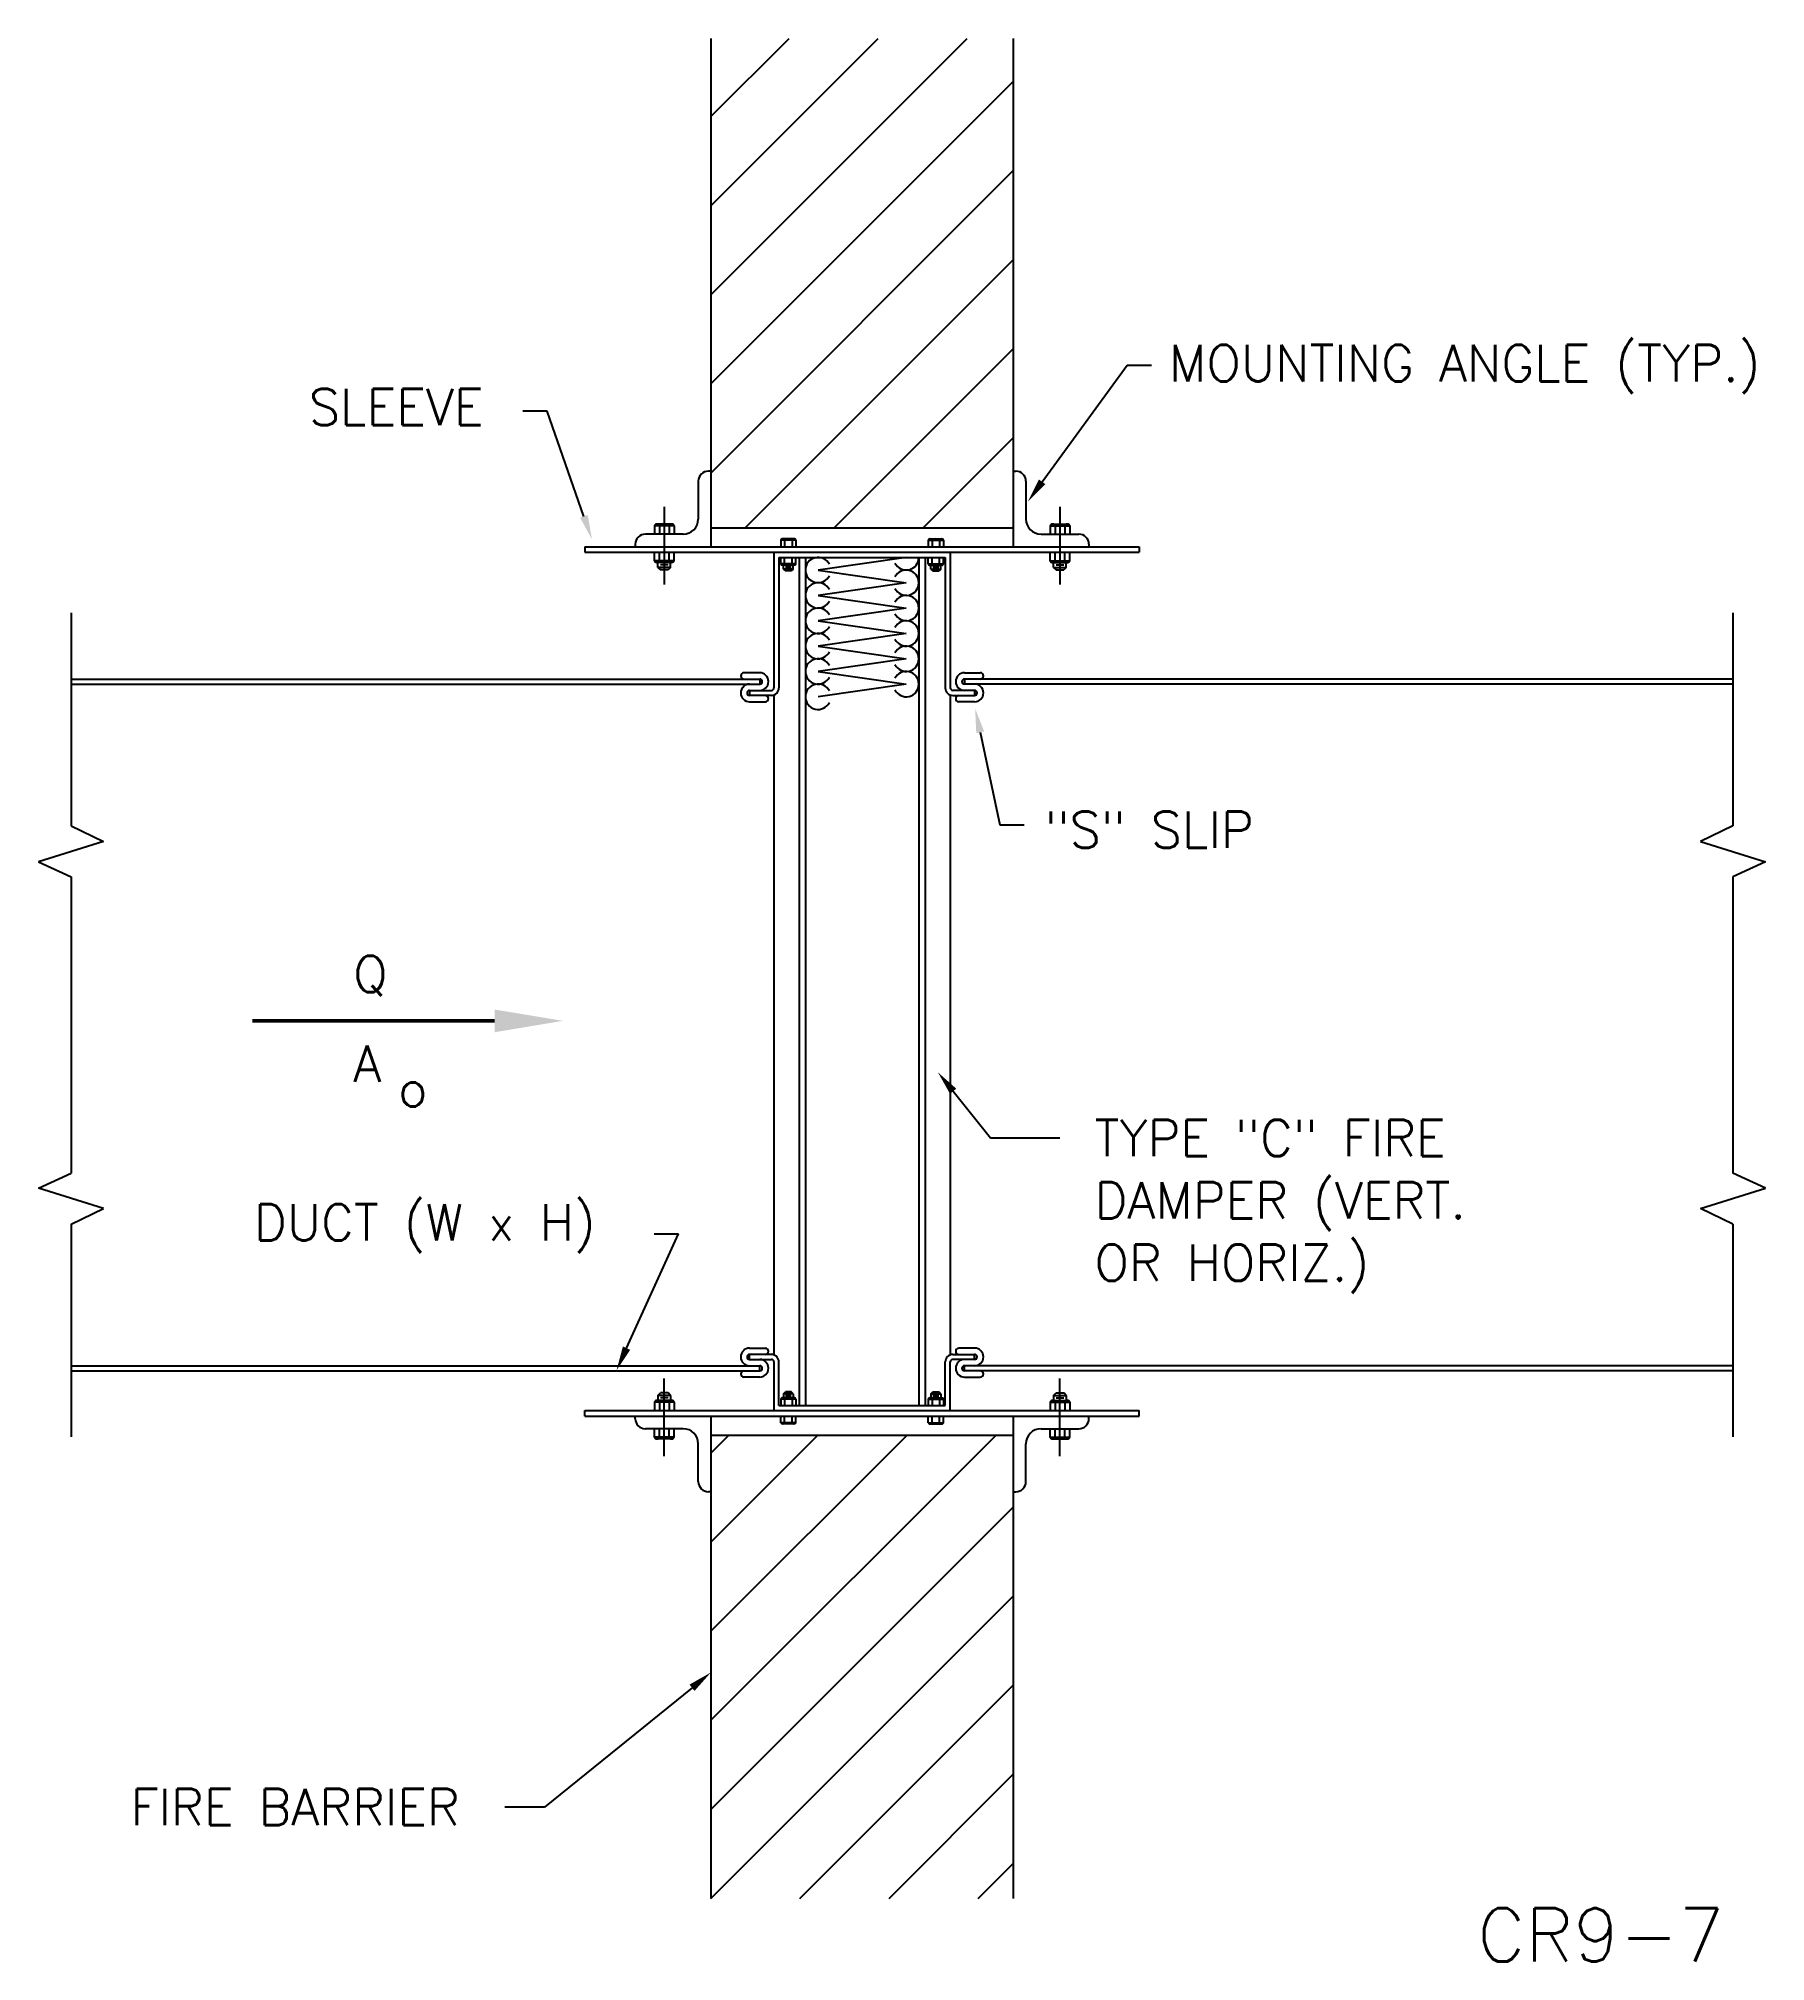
# Model space of a CAD drawing. Extents: x 1.66 to 8.78, y 0.26 to 8.18.
import ezdxf
from ezdxf.enums import TextEntityAlignment as Align

# ---------------------------------------------------------------- set-up
doc = ezdxf.new("R2010")
doc.units = 0
doc.header["$LTSCALE"] = 0.5
doc.header["$MEASUREMENT"] = 0
doc.linetypes.add('CENTER', pattern=[2, 1.25, -0.25, 0.25, -0.25])
doc.layers.get('0').update_dxf_attribs({"linetype": 'CONTINUOUS'})
doc.layers.add('NUMBER', color=7, linetype='CENTER')
doc.styles.get("Standard").update_dxf_attribs({"font": 'SIMPLEX'})

msp = doc.modelspace()

# ---------------------------------------------------------------- linework, layer by layer
for p, q in [((4.4345, 8.1792), (4.4345, 6.0851)), ((5.6803, 8.1792), (5.6803, 6.0851)), ((5.7992, 6.3526), (6.1494, 6.8337)), ((6.1494, 6.8337), (6.2494, 6.8337)), ((3.7595, 6.6433), (3.6595, 6.6433)), ((3.9115, 6.2103), (3.7595, 6.6433)), ((4.3826, 6.355), (4.3826, 6.1993)), ((4.4345, 6.3966), (4.4242, 6.3966)), ((5.6803, 6.3966), (5.6907, 6.3966)), ((5.7322, 6.355), (5.7322, 6.1993)), ((4.2425, 6.2501), (4.2425, 5.9297)), ((5.8724, 6.2501), (5.8724, 5.9297)), ((4.3204, 6.137), (4.1646, 6.137)), ((4.202, 6.1719), (4.2076, 6.1785)), ((4.283, 6.1719), (4.202, 6.1719)), ((4.202, 6.1719), (4.202, 6.137)), ((4.2774, 6.1785), (4.2076, 6.1785)), ((4.2228, 6.1719), (4.2228, 6.137)), ((4.2622, 6.1719), (4.2622, 6.137)), ((4.283, 6.1719), (4.2774, 6.1785)), ((4.283, 6.1719), (4.283, 6.137)), ((4.4345, 6.163), (5.6803, 6.163)), ((4.7223, 6.1121), (4.7266, 6.1172)), ((4.7223, 6.1121), (4.7223, 6.0851)), ((4.785, 6.1121), (4.7223, 6.1121)), ((4.7806, 6.1172), (4.7266, 6.1172)), ((4.7384, 6.1121), (4.7384, 6.0851)), ((4.7689, 6.1121), (4.7689, 6.0851)), ((4.785, 6.1121), (4.7806, 6.1172)), ((4.785, 6.1121), (4.785, 6.0851)), ((5.3299, 6.1121), (5.3342, 6.1172)), ((5.3299, 6.1121), (5.3926, 6.1121)), ((5.3299, 6.1121), (5.3299, 6.0851)), ((5.3342, 6.1172), (5.3883, 6.1172)), ((5.346, 6.1121), (5.346, 6.0851)), ((5.3765, 6.1121), (5.3765, 6.0851)), ((5.3926, 6.1121), (5.3883, 6.1172)), ((5.3926, 6.1121), (5.3926, 6.0851)), ((5.7945, 6.137), (5.9502, 6.137)), ((5.8319, 6.1719), (5.8375, 6.1785)), ((5.8319, 6.1719), (5.8319, 6.137)), ((5.8319, 6.1719), (5.9129, 6.1719)), ((5.8375, 6.1785), (5.9073, 6.1785)), ((5.8527, 6.1719), (5.8527, 6.137)), ((5.8921, 6.1719), (5.8921, 6.137)), ((5.9129, 6.1719), (5.9073, 6.1785)), ((5.9129, 6.1719), (5.9129, 6.137)), ((3.9155, 6.0851), (6.1994, 6.0851)), ((3.9155, 6.0851), (3.9155, 6.0623)), ((3.9155, 6.0623), (6.1994, 6.0623)), ((4.1231, 6.0955), (4.1231, 6.0851)), ((4.202, 6.0274), (4.202, 6.0623)), ((4.283, 6.0274), (4.202, 6.0274)), ((4.202, 6.0274), (4.2076, 6.0207)), ((4.2228, 6.0274), (4.2228, 6.0623)), ((4.2622, 6.0274), (4.2622, 6.0623)), ((4.283, 6.0274), (4.2774, 6.0207)), ((4.283, 6.0274), (4.283, 6.0623)), ((4.6941, 6.0623), (4.6941, 5.5038)), ((4.7148, 6.0415), (4.7148, 5.5038)), ((4.7148, 6.0415), (5.4, 6.0415)), ((4.7223, 6.0145), (4.7223, 6.0415)), ((4.7384, 6.0145), (4.7384, 6.0415)), ((4.7689, 6.0145), (4.7689, 6.0415)), ((4.785, 6.0145), (4.785, 6.0415)), ((4.7979, 6.0415), (4.7979, 2.5471)), ((4.8239, 6.0415), (4.8239, 2.5471)), ((5.2388, 6.0415), (4.8761, 5.9893)), ((5.291, 6.0415), (5.291, 2.5471)), ((5.317, 6.0415), (5.317, 2.5471)), ((5.3299, 6.0145), (5.3299, 6.0415)), ((5.346, 6.0145), (5.346, 6.0415)), ((5.3765, 6.0145), (5.3765, 6.0415)), ((5.3926, 6.0145), (5.3926, 6.0415)), ((5.4, 6.0415), (5.4, 5.5038)), ((5.4208, 6.0623), (5.4208, 5.5038)), ((5.8319, 6.0274), (5.8319, 6.0623)), ((5.8319, 6.0274), (5.8375, 6.0207)), ((5.8319, 6.0274), (5.9129, 6.0274)), ((5.8527, 6.0274), (5.8527, 6.0623)), ((5.8921, 6.0274), (5.8921, 6.0623)), ((5.9129, 6.0274), (5.9073, 6.0207)), ((5.9129, 6.0274), (5.9129, 6.0623)), ((5.9918, 6.0955), (5.9918, 6.0851)), ((6.1994, 6.0851), (6.1994, 6.0623)), ((4.2774, 6.0207), (4.2076, 6.0207)), ((4.2165, 6), (4.2165, 6.0207)), ((4.2165, 6), (4.2269, 5.9896)), ((4.2684, 6), (4.2165, 6)), ((4.2581, 6.0104), (4.2269, 6.0104)), ((4.2581, 5.9896), (4.2269, 5.9896)), ((4.2684, 6), (4.2581, 5.9896)), ((4.2684, 6), (4.2684, 6.0207)), ((4.7223, 6.0145), (4.7266, 6.0094)), ((4.785, 6.0145), (4.7223, 6.0145)), ((4.7806, 6.0094), (4.7266, 6.0094)), ((4.7335, 5.9933), (4.7335, 6.0094)), ((4.7737, 5.9933), (4.7335, 5.9933)), ((4.7335, 5.9933), (4.7416, 5.9853)), ((4.7657, 6.0013), (4.7416, 6.0013)), ((4.7657, 5.9853), (4.7416, 5.9853)), ((4.7737, 5.9933), (4.7657, 5.9853)), ((4.7737, 5.9933), (4.7737, 6.0094)), ((4.785, 6.0145), (4.7806, 6.0094)), ((4.8761, 5.9893), (5.2388, 5.9371)), ((5.3299, 6.0145), (5.3926, 6.0145)), ((5.3299, 6.0145), (5.3342, 6.0094)), ((5.3342, 6.0094), (5.3883, 6.0094)), ((5.3412, 5.9933), (5.3412, 6.0094)), ((5.3412, 5.9933), (5.3492, 5.9853)), ((5.3412, 5.9933), (5.3813, 5.9933)), ((5.3492, 6.0013), (5.3733, 6.0013)), ((5.3492, 5.9853), (5.3733, 5.9853)), ((5.3813, 5.9933), (5.3733, 5.9853)), ((5.3813, 5.9933), (5.3813, 6.0094)), ((5.3926, 6.0145), (5.3883, 6.0094)), ((5.8375, 6.0207), (5.9073, 6.0207)), ((5.8464, 6), (5.8464, 6.0207)), ((5.8464, 6), (5.8983, 6)), ((5.8464, 6), (5.8568, 5.9896)), ((5.8568, 6.0104), (5.888, 6.0104)), ((5.8568, 5.9896), (5.888, 5.9896)), ((5.8983, 6), (5.888, 5.9896)), ((5.8983, 6), (5.8983, 6.0207)), ((5.2388, 5.9371), (4.8761, 5.8849)), ((4.8761, 5.8849), (5.2388, 5.8327)), ((1.7998, 5.8126), (1.7998, 4.9361)), ((5.2388, 5.8327), (4.8761, 5.7804)), ((8.6438, 5.8126), (8.6438, 4.9361)), ((4.8761, 5.7804), (5.2388, 5.7282)), ((5.2388, 5.7282), (4.8761, 5.676)), ((4.8761, 5.676), (5.2388, 5.6238)), ((4.6356, 5.566), (4.5707, 5.566)), ((5.2388, 5.6238), (4.8761, 5.5716)), ((4.8761, 5.5716), (5.2388, 5.5194)), ((5.4793, 5.566), (5.5442, 5.566)), ((1.7998, 5.5401), (4.6356, 5.5401)), ((1.7998, 5.5193), (4.6356, 5.5193)), ((4.594, 5.4934), (4.594, 5.4726)), ((4.594, 5.4934), (4.6837, 5.4934)), ((4.6837, 5.4726), (4.594, 5.4726)), ((4.6356, 5.5401), (4.6356, 5.5193)), ((4.6941, 5.4744), (4.6941, 2.756)), ((5.2388, 5.5194), (4.8761, 5.4672)), ((5.4208, 5.4744), (5.4208, 2.756)), ((5.5208, 5.4934), (5.4312, 5.4934)), ((5.4312, 5.4726), (5.5208, 5.4726)), ((5.4793, 5.5401), (5.4793, 5.5193)), ((8.6438, 5.5401), (5.4793, 5.5401)), ((8.6438, 5.5193), (5.4793, 5.5193)), ((5.5208, 5.4934), (5.5208, 5.4726)), ((4.594, 5.4467), (4.6589, 5.4467)), ((5.5208, 5.4467), (5.456, 5.4467)), ((5.544, 5.3207), (5.6254, 4.9398)), ((1.7998, 4.9361), (1.9321, 4.8713)), ((5.6254, 4.9398), (5.7254, 4.9398)), ((8.6438, 4.9361), (8.5115, 4.8713)), ((1.9321, 4.8713), (1.6647, 4.7875)), ((8.5115, 4.8713), (8.7789, 4.7875)), ((1.6647, 4.7875), (1.7998, 4.7256)), ((8.7789, 4.7875), (8.6438, 4.7256)), ((1.7998, 4.7256), (1.7998, 3.5049)), ((8.6438, 4.7256), (8.6438, 3.5049)), ((5.4323, 3.8421), (5.587, 3.6495)), ((5.587, 3.6495), (5.8719, 3.6495)), ((1.6647, 3.4429), (1.7998, 3.5049)), ((8.7789, 3.4429), (8.6438, 3.5049)), ((1.9321, 3.3591), (1.6647, 3.4429)), ((8.5115, 3.3591), (8.7789, 3.4429)), ((1.7998, 3.2943), (1.9321, 3.3591)), ((8.6438, 3.2943), (8.5115, 3.3591)), ((1.7998, 3.2943), (1.7998, 2.4179)), ((4.0872, 2.7835), (4.3015, 3.2544)), ((4.2015, 3.2544), (4.3015, 3.2544)), ((8.6438, 3.2943), (8.6438, 2.4179)), ((4.594, 2.7838), (4.6589, 2.7838)), ((5.5208, 2.7838), (5.456, 2.7838)), ((1.7998, 2.7111), (4.6356, 2.7111)), ((4.6837, 2.7578), (4.594, 2.7578)), ((4.594, 2.7371), (4.594, 2.7578)), ((4.594, 2.7371), (4.6837, 2.7371)), ((4.6356, 2.6903), (4.6356, 2.7111)), ((4.6941, 2.7267), (4.6941, 2.5264)), ((4.7148, 2.5471), (4.7148, 2.7267)), ((5.4, 2.5471), (5.4, 2.7267)), ((5.4208, 2.5264), (5.4208, 2.7267)), ((5.4312, 2.7578), (5.5208, 2.7578)), ((5.5208, 2.7371), (5.4312, 2.7371)), ((8.6438, 2.7111), (5.4793, 2.7111)), ((5.4793, 2.6903), (5.4793, 2.7111)), ((5.5208, 2.7371), (5.5208, 2.7578)), ((1.7998, 2.6903), (4.6356, 2.6903)), ((4.2425, 2.3386), (4.2425, 2.6589)), ((4.6356, 2.6644), (4.5707, 2.6644)), ((8.6438, 2.6903), (5.4793, 2.6903)), ((5.4793, 2.6644), (5.5442, 2.6644)), ((5.8724, 2.3386), (5.8724, 2.6589)), ((4.202, 2.5613), (4.2076, 2.5679)), ((4.283, 2.5613), (4.202, 2.5613)), ((4.202, 2.5613), (4.202, 2.5264)), ((4.2774, 2.5679), (4.2076, 2.5679)), ((4.2165, 2.5886), (4.2269, 2.599)), ((4.2165, 2.5886), (4.2165, 2.5679)), ((4.2684, 2.5886), (4.2165, 2.5886)), ((4.2228, 2.5613), (4.2228, 2.5264)), ((4.2581, 2.599), (4.2269, 2.599)), ((4.2581, 2.5783), (4.2269, 2.5783)), ((4.2684, 2.5886), (4.2581, 2.599)), ((4.2622, 2.5613), (4.2622, 2.5264)), ((4.2684, 2.5886), (4.2684, 2.5679)), ((4.283, 2.5613), (4.2774, 2.5679)), ((4.283, 2.5613), (4.283, 2.5264)), ((4.7148, 2.5471), (5.4, 2.5471)), ((4.7223, 2.5741), (4.7266, 2.5792)), ((4.7223, 2.5741), (4.7223, 2.5471)), ((4.785, 2.5741), (4.7223, 2.5741)), ((4.7806, 2.5792), (4.7266, 2.5792)), ((4.7335, 2.5953), (4.7416, 2.6033)), ((4.7737, 2.5953), (4.7335, 2.5953)), ((4.7335, 2.5953), (4.7335, 2.5792)), ((4.7384, 2.5741), (4.7384, 2.5471)), ((4.7657, 2.6033), (4.7416, 2.6033)), ((4.7657, 2.5873), (4.7416, 2.5873)), ((4.7737, 2.5953), (4.7657, 2.6033)), ((4.7689, 2.5741), (4.7689, 2.5471)), ((4.7737, 2.5953), (4.7737, 2.5792)), ((4.785, 2.5741), (4.7806, 2.5792)), ((4.785, 2.5741), (4.785, 2.5471)), ((5.3299, 2.5741), (5.3342, 2.5792)), ((5.3299, 2.5741), (5.3926, 2.5741)), ((5.3299, 2.5741), (5.3299, 2.5471)), ((5.3342, 2.5792), (5.3883, 2.5792)), ((5.3412, 2.5953), (5.3492, 2.6033)), ((5.3412, 2.5953), (5.3412, 2.5792)), ((5.3412, 2.5953), (5.3813, 2.5953)), ((5.346, 2.5741), (5.346, 2.5471)), ((5.3492, 2.6033), (5.3733, 2.6033)), ((5.3492, 2.5873), (5.3733, 2.5873)), ((5.3813, 2.5953), (5.3733, 2.6033)), ((5.3765, 2.5741), (5.3765, 2.5471)), ((5.3813, 2.5953), (5.3813, 2.5792)), ((5.3926, 2.5741), (5.3883, 2.5792)), ((5.3926, 2.5741), (5.3926, 2.5471)), ((5.8319, 2.5613), (5.8375, 2.5679)), ((5.8319, 2.5613), (5.8319, 2.5264)), ((5.8319, 2.5613), (5.9129, 2.5613)), ((5.8375, 2.5679), (5.9073, 2.5679)), ((5.8464, 2.5886), (5.8568, 2.599)), ((5.8464, 2.5886), (5.8983, 2.5886)), ((5.8464, 2.5886), (5.8464, 2.5679)), ((5.8527, 2.5613), (5.8527, 2.5264)), ((5.8568, 2.599), (5.888, 2.599)), ((5.8568, 2.5783), (5.888, 2.5783)), ((5.8983, 2.5886), (5.888, 2.599)), ((5.8921, 2.5613), (5.8921, 2.5264)), ((5.8983, 2.5886), (5.8983, 2.5679)), ((5.9129, 2.5613), (5.9073, 2.5679)), ((5.9129, 2.5613), (5.9129, 2.5264)), ((3.9155, 2.5035), (3.9155, 2.5264)), ((3.9155, 2.5264), (6.1994, 2.5264)), ((3.9155, 2.5035), (6.1994, 2.5035)), ((4.1231, 2.4931), (4.1231, 2.5035)), ((4.4345, 2.5035), (4.4345, 0.5165)), ((4.7223, 2.4765), (4.7223, 2.5035)), ((4.7223, 2.4765), (4.7266, 2.4714)), ((4.785, 2.4765), (4.7223, 2.4765)), ((4.7806, 2.4714), (4.7266, 2.4714)), ((4.7384, 2.4765), (4.7384, 2.5035)), ((4.7689, 2.4765), (4.7689, 2.5035)), ((4.785, 2.4765), (4.7806, 2.4714)), ((4.785, 2.4765), (4.785, 2.5035)), ((5.3299, 2.4765), (5.3299, 2.5035)), ((5.3299, 2.4765), (5.3926, 2.4765)), ((5.3299, 2.4765), (5.3342, 2.4714)), ((5.3342, 2.4714), (5.3883, 2.4714)), ((5.346, 2.4765), (5.346, 2.5035)), ((5.3765, 2.4765), (5.3765, 2.5035)), ((5.3926, 2.4765), (5.3883, 2.4714)), ((5.3926, 2.4765), (5.3926, 2.5035)), ((5.6803, 2.5035), (5.6803, 0.5165)), ((5.9918, 2.4931), (5.9918, 2.5035)), ((6.1994, 2.5035), (6.1994, 2.5264)), ((4.3204, 2.4516), (4.1646, 2.4516)), ((4.202, 2.4167), (4.202, 2.4516)), ((4.283, 2.4167), (4.202, 2.4167)), ((4.202, 2.4167), (4.2076, 2.4101)), ((4.2774, 2.4101), (4.2076, 2.4101)), ((4.2228, 2.4167), (4.2228, 2.4516)), ((4.2622, 2.4167), (4.2622, 2.4516)), ((4.283, 2.4167), (4.2774, 2.4101)), ((4.283, 2.4167), (4.283, 2.4516)), ((4.3826, 2.2336), (4.3826, 2.3893)), ((4.4345, 2.4256), (5.6803, 2.4256)), ((5.7322, 2.2336), (5.7322, 2.3893)), ((5.7945, 2.4516), (5.9502, 2.4516)), ((5.8319, 2.4167), (5.8319, 2.4516)), ((5.8319, 2.4167), (5.8375, 2.4101)), ((5.8319, 2.4167), (5.9129, 2.4167)), ((5.8375, 2.4101), (5.9073, 2.4101)), ((5.8527, 2.4167), (5.8527, 2.4516)), ((5.8921, 2.4167), (5.8921, 2.4516)), ((5.9129, 2.4167), (5.9073, 2.4101)), ((5.9129, 2.4167), (5.9129, 2.4516)), ((4.4345, 2.1921), (4.4242, 2.1921)), ((5.6803, 2.1921), (5.6907, 2.1921)), ((4.3568, 1.3846), (3.7495, 0.8931)), ((3.7495, 0.8931), (3.5851, 0.8931))]:
    msp.add_line(p, q)
at = {"color": 0}
for p, q in [((4.4345, 7.1231), (5.4906, 8.1792)), ((4.4345, 7.4902), (5.1236, 8.1792)), ((4.4345, 7.8572), (4.7565, 8.1792)), ((4.4345, 6.7561), (5.6803, 8.0019)), ((4.4345, 6.389), (5.6803, 7.6348)), ((4.5755, 6.163), (5.6803, 7.2678)), ((4.9426, 6.163), (5.6803, 6.9007)), ((5.3096, 6.163), (5.6803, 6.5337)), ((5.6766, 6.163), (5.6803, 6.1667)), ((4.4345, 1.2505), (5.6097, 2.4256)), ((4.4345, 1.6175), (5.2427, 2.4256)), ((4.4345, 1.9846), (4.8756, 2.4256)), ((4.4345, 2.3516), (4.5086, 2.4256)), ((4.4345, 0.8834), (5.6803, 2.1292)), ((4.4346, 0.5165), (5.6803, 1.7622)), ((4.8016, 0.5165), (5.6803, 1.3951)), ((5.1687, 0.5165), (5.6803, 1.0281)), ((5.5357, 0.5165), (5.6803, 0.6611))]:
    msp.add_line(p, q, dxfattribs=at)
at = {"const_width": 0.015}
msp.add_lwpolyline([(3.5436, 4.1319), (2.5452, 4.1319)], dxfattribs=at)
for centre, radius, start, end in [((4.4242, 6.355), 0.0415, 90, 180), ((5.6907, 6.355), 0.0415, 0, 90), ((4.3204, 6.1993), 0.0623, 270, 0), ((5.7945, 6.1993), 0.0623, 180, 270), ((4.1646, 6.0955), 0.0415, 90, 180), ((4.2124, 6.1671), 0.0115, 25.05396, 154.94604), ((4.2425, 6.1458), 0.0327, 52.96326, 127.03674), ((4.2726, 6.1671), 0.0115, 25.05396, 154.94604), ((4.7303, 6.1084), 0.00887, 25.05396, 154.94604), ((4.7536, 6.0919), 0.0253, 52.96326, 127.03674), ((4.7769, 6.1084), 0.00887, 25.05396, 154.94604), ((5.3379, 6.1084), 0.00887, 25.05396, 154.94604), ((5.3612, 6.0919), 0.0253, 52.96326, 127.03674), ((5.3845, 6.1084), 0.00887, 25.05396, 154.94604), ((5.8423, 6.1671), 0.0115, 25.05396, 154.94604), ((5.8724, 6.1458), 0.0327, 52.96326, 127.03674), ((5.9025, 6.1671), 0.0115, 25.05396, 154.94604), ((5.9502, 6.0955), 0.0415, 0, 90), ((4.2124, 6.0322), 0.0115, 205.05396, 334.94604), ((4.2425, 6.0535), 0.0327, 232.96326, 307.03674), ((4.2726, 6.0322), 0.0115, 205.05396, 334.94604), ((4.8761, 5.9893), 0.0522, 27.19537, 332.80463), ((5.2388, 6.0415), 0.0522, 207.19537, 0), ((5.8423, 6.0322), 0.0115, 205.05396, 334.94604), ((5.8724, 6.0535), 0.0327, 232.96326, 307.03674), ((5.9025, 6.0322), 0.0115, 205.05396, 334.94604), ((4.7303, 6.0182), 0.00887, 205.05396, 334.94604), ((4.7536, 6.0347), 0.0253, 232.96326, 307.03674), ((4.7769, 6.0182), 0.00887, 205.05396, 334.94604), ((5.2388, 5.9371), 0.0522, 207.19537, 152.80463), ((5.3379, 6.0182), 0.00887, 205.05396, 334.94604), ((5.3612, 6.0347), 0.0253, 232.96326, 307.03674), ((5.3845, 6.0182), 0.00887, 205.05396, 334.94604), ((4.8761, 5.8849), 0.0522, 27.19537, 332.80463), ((5.2388, 5.8327), 0.0522, 207.19537, 152.80463), ((4.8761, 5.7804), 0.0522, 27.19537, 332.80463), ((4.8761, 5.676), 0.0522, 27.19537, 332.80463), ((5.2388, 5.7282), 0.0522, 207.19537, 152.80463), ((5.2388, 5.6238), 0.0522, 207.19537, 152.80463), ((4.5707, 5.5531), 0.013, 90, 270), ((4.6356, 5.5297), 0.0363, 270, 90), ((4.8761, 5.5716), 0.0522, 27.19537, 332.80463), ((5.2388, 5.5194), 0.0522, 207.19537, 152.80463), ((5.4793, 5.5297), 0.0363, 90, 270), ((5.5442, 5.5531), 0.013, 270, 90), ((4.594, 5.483), 0.0363, 90, 270), ((4.594, 5.483), 0.0104, 90, 270), ((4.6356, 5.5297), 0.0104, 270, 90), ((4.6589, 5.4596), 0.013, 270, 90), ((4.6837, 5.5038), 0.0104, 270, 0), ((4.6837, 5.5038), 0.0311, 270, 360), ((4.8761, 5.4672), 0.0522, 27.19537, 332.80463), ((5.4312, 5.5038), 0.0311, 180, 270), ((5.4312, 5.5038), 0.0104, 180, 270), ((5.456, 5.4596), 0.013, 90, 270), ((5.4793, 5.5297), 0.0104, 90, 270), ((5.5208, 5.483), 0.0363, 270, 90), ((5.5208, 5.483), 0.0104, 270, 90), ((4.594, 2.7474), 0.0363, 90, 270), ((4.6589, 2.7708), 0.013, 270, 90), ((5.456, 2.7708), 0.013, 90, 270), ((5.5208, 2.7474), 0.0363, 270, 90), ((4.594, 2.7474), 0.0104, 90, 270), ((4.6356, 2.7007), 0.0363, 270, 90), ((4.6356, 2.7007), 0.0104, 270, 90), ((4.6837, 2.7267), 0.0311, 0, 90), ((4.6837, 2.7267), 0.0104, 0, 90), ((5.4312, 2.7267), 0.0311, 90, 180), ((5.4312, 2.7267), 0.0104, 90, 180), ((5.4793, 2.7007), 0.0363, 90, 270), ((5.4793, 2.7007), 0.0104, 90, 270), ((5.5208, 2.7474), 0.0104, 270, 90), ((4.5707, 2.6774), 0.013, 90, 270), ((5.5442, 2.6774), 0.013, 270, 90), ((4.2124, 2.5564), 0.0115, 25.05396, 154.94604), ((4.2425, 2.5351), 0.0327, 52.96326, 127.03674), ((4.2726, 2.5564), 0.0115, 25.05396, 154.94604), ((4.7303, 2.5704), 0.00887, 25.05396, 154.94604), ((4.7536, 2.5539), 0.0253, 52.96326, 127.03674), ((4.7769, 2.5704), 0.00887, 25.05396, 154.94604), ((5.3379, 2.5704), 0.00887, 25.05396, 154.94604), ((5.3612, 2.5539), 0.0253, 52.96326, 127.03674), ((5.3845, 2.5704), 0.00887, 25.05396, 154.94604), ((5.8423, 2.5564), 0.0115, 25.05396, 154.94604), ((5.8724, 2.5351), 0.0327, 52.96326, 127.03674), ((5.9025, 2.5564), 0.0115, 25.05396, 154.94604), ((4.1646, 2.4931), 0.0415, 180, 270), ((4.7303, 2.4802), 0.00887, 205.05396, 334.94604), ((4.7536, 2.4967), 0.0253, 232.96326, 307.03674), ((4.7769, 2.4802), 0.00887, 205.05396, 334.94604), ((5.3379, 2.4802), 0.00887, 205.05396, 334.94604), ((5.3612, 2.4967), 0.0253, 232.96326, 307.03674), ((5.3845, 2.4802), 0.00887, 205.05396, 334.94604), ((5.9502, 2.4931), 0.0415, 270, 0), ((4.2124, 2.4215), 0.0115, 205.05396, 334.94604), ((4.2425, 2.4428), 0.0327, 232.96326, 307.03674), ((4.2726, 2.4215), 0.0115, 205.05396, 334.94604), ((4.3204, 2.3893), 0.0623, 0, 90), ((5.7945, 2.3893), 0.0623, 90, 180), ((5.8423, 2.4215), 0.0115, 205.05396, 334.94604), ((5.8724, 2.4428), 0.0327, 232.96326, 307.03674), ((5.9025, 2.4215), 0.0115, 205.05396, 334.94604), ((4.4242, 2.2336), 0.0415, 180, 270), ((5.6907, 2.2336), 0.0415, 270, 0)]:
    msp.add_arc(centre, radius, start, end)
for points in [[(5.8127, 6.3428), (5.7858, 6.3624), (5.7404, 6.2718)], [(3.9273, 6.2158), (3.8958, 6.2048), (3.9446, 6.1159)], [(5.5277, 5.3172), (5.5603, 5.3242), (5.5231, 5.4185)], [(3.5436, 4.1787), (3.5436, 4.085), (3.8248, 4.1319)], [(5.4193, 3.8317), (5.4453, 3.8525), (5.3697, 3.9201)], [(4.1024, 2.7766), (4.0721, 2.7904), (4.0458, 2.6925)], [(4.3463, 1.3975), (4.3673, 1.3716), (4.4345, 1.4475)]]:
    msp.add_solid(points)

# ---------------------------------------------------------------- texts
for s, p in [('MOUNTING ANGLE (TYP.)', (6.3216, 6.7666)), ('SLEEVE', (2.7783, 6.5857)), ('"S" SLIP', (5.8095, 4.8447)), ('Q', (2.9614, 4.2497)), ('A', (2.9614, 3.8809)), ('o', (3.1458, 3.7786)), ('TYPE "C" FIRE', (6.0151, 3.5746)), ('DAMPER (VERT.', (6.0151, 3.3175)), ('DUCT (W x H)', (2.5525, 3.2266)), ('OR HORIZ.)', (6.0151, 3.0604))]:
    msp.add_text(s, height=0.15).set_placement(p)
msp.add_text('FIRE BARRIER', height=0.15).set_placement((3.4002, 0.8931), align=Align.MIDDLE_RIGHT)
at = {"layer": 'NUMBER'}
msp.add_text('CR9-7', height=0.22, dxfattribs=at).set_placement((7.5915, 0.2566))

doc.saveas('drawing.dxf')
